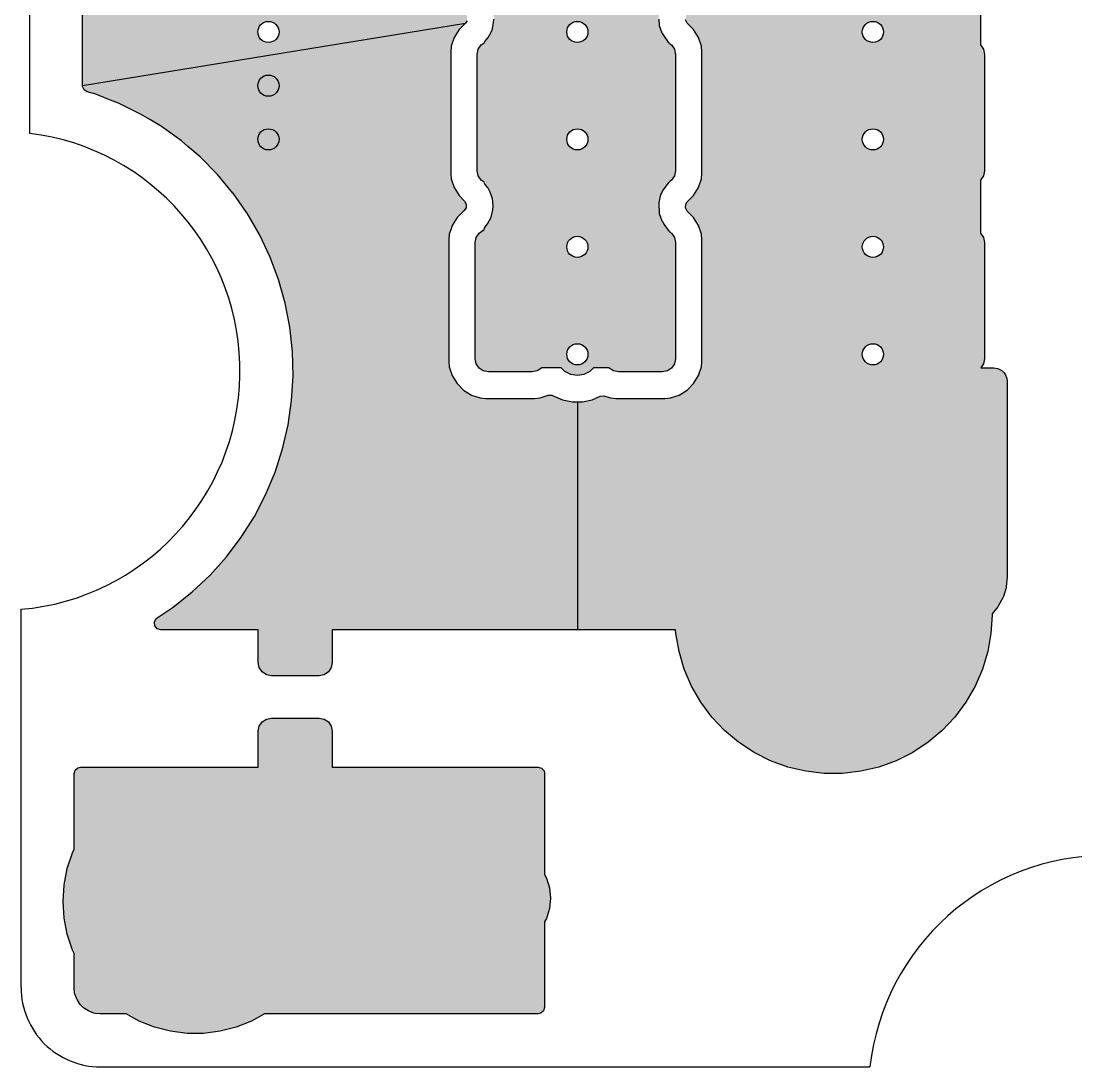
# Model space of a CAD drawing. Header units: millimetres. Extents: x -3894 to -3474, y -291 to 6.
# Drawn here: x -3829.1 to -3809.16, y -143.19 to -123.41 of the extents above; entities that cross this region are included whole.
import ezdxf

# ---------------------------------------------------------------- set-up
doc = ezdxf.new("R2010")
doc.units = ezdxf.units.MM
doc.layers.add('BLACK', color=7, linetype='Continuous')

msp = doc.modelspace()

# ---------------------------------------------------------------- hatches: boundary and pattern name
h = msp.add_hatch(color=256)
h.dxf.hatch_style = 1
h.paths.add_polyline_path([(-3810.846, -113.374), (-3810.865, -113.278), (-3810.92, -113.197), (-3810.962, -113.169), (-3810.962, -112.224), (-3810.92, -112.195), (-3810.865, -112.114), (-3810.846, -112.018), (-3810.846, -109.818), (-3810.865, -109.722), (-3810.92, -109.641), (-3810.962, -109.613), (-3810.962, -108.668), (-3810.92, -108.639), (-3810.865, -108.558), (-3810.846, -108.462), (-3810.846, -106.262), (-3810.865, -106.166), (-3810.92, -106.085), (-3810.962, -106.057), (-3810.962, -103.31), (-3810.965, -103.286), (-3810.977, -103.225), (-3810.995, -103.18), (-3811.023, -103.139), (-3811.057, -103.105), (-3811.099, -103.077), (-3811.143, -103.059), (-3811.216, -103.044), (-3811.47, -103.044), (-3811.47, -102.421), (-3811.435, -102.414), (-3811.354, -102.36), (-3811.299, -102.279), (-3811.28, -102.183), (-3811.28, -100.858), (-3811.28, -100.658), (-3811.28, -99.333), (-3811.299, -99.237), (-3811.354, -99.156), (-3811.435, -99.102), (-3811.53, -99.083), (-3812.037, -99.083), (-3812.077, -99.062), (-3812.099, -99.053), (-3812.264, -99.003), (-3812.288, -98.998), (-3812.464, -98.981), (-3812.477, -98.98), (-3815.798, -98.98), (-3815.811, -98.981), (-3815.987, -98.998), (-3816.011, -99.003), (-3816.175, -99.053), (-3816.198, -99.062), (-3816.349, -99.143), (-3816.369, -99.156), (-3816.502, -99.265), (-3816.519, -99.282), (-3816.628, -99.415), (-3816.642, -99.435), (-3816.723, -99.587), (-3816.732, -99.609), (-3816.782, -99.773), (-3816.786, -99.797), (-3816.804, -99.974), (-3816.804, -99.986), (-3816.804, -103.298), (-3817.804, -103.298), (-3817.804, -103.298), (-3819.249, -103.298), (-3819.249, -105.522), (-3819.121, -105.565), (-3819.1, -105.569), (-3819.031, -105.56), (-3818.862, -105.485), (-3818.677, -105.446), (-3818.488, -105.446), (-3818.448, -105.454), (-3818.303, -105.485), (-3818.134, -105.56), (-3818.114, -105.567), (-3818.044, -105.565), (-3817.916, -105.522), (-3817.813, -105.512), (-3816.817, -105.512), (-3816.786, -105.522), (-3816.786, -105.522), (-3816.786, -105.522), (-3816.665, -105.562), (-3816.619, -105.577), (-3816.573, -105.606), (-3816.47, -105.669), (-3816.346, -105.794), (-3816.254, -105.943), (-3816.198, -106.109), (-3816.188, -106.212), (-3816.188, -108.583), (-3816.254, -108.781), (-3816.346, -108.931), (-3816.467, -109.052), (-3816.496, -109.097), (-3816.501, -109.167), (-3816.467, -109.228), (-3816.346, -109.35), (-3816.254, -109.499), (-3816.198, -109.665), (-3816.188, -109.768), (-3816.188, -112.139), (-3816.254, -112.337), (-3816.346, -112.487), (-3816.467, -112.608), (-3816.496, -112.653), (-3816.501, -112.723), (-3816.467, -112.784), (-3816.346, -112.906), (-3816.254, -113.055), (-3816.198, -113.221), (-3816.188, -113.324), (-3816.188, -115.695), (-3816.254, -115.893), (-3816.346, -116.043), (-3816.479, -116.176), (-3816.517, -116.227), (-3816.522, -116.296), (-3816.488, -116.358), (-3816.384, -116.462), (-3816.292, -116.611), (-3816.237, -116.777), (-3816.226, -116.88), (-3816.226, -119.251), (-3816.292, -119.449), (-3816.384, -119.599), (-3816.506, -119.72), (-3816.534, -119.765), (-3816.539, -119.835), (-3816.506, -119.896), (-3816.384, -120.018), (-3816.292, -120.167), (-3816.237, -120.333), (-3816.226, -120.436), (-3816.226, -122.807), (-3816.292, -123.005), (-3816.384, -123.155), (-3816.506, -123.276), (-3816.534, -123.321), (-3816.539, -123.391), (-3816.506, -123.452), (-3816.384, -123.574), (-3816.292, -123.723), (-3816.237, -123.889), (-3816.226, -123.992), (-3816.226, -126.363), (-3816.292, -126.561), (-3816.384, -126.711), (-3816.506, -126.832), (-3816.534, -126.877), (-3816.539, -126.947), (-3816.506, -127.008), (-3816.384, -127.13), (-3816.292, -127.279), (-3816.237, -127.445), (-3816.226, -127.548), (-3816.226, -129.919), (-3816.292, -130.117), (-3816.384, -130.267), (-3816.508, -130.391), (-3816.658, -130.483), (-3816.824, -130.538), (-3816.871, -130.543), (-3816.927, -130.549), (-3817.923, -130.549), (-3818.061, -130.503), (-3818.081, -130.498), (-3818.15, -130.507), (-3818.303, -130.575), (-3818.488, -130.615), (-3818.488, -130.615), (-3818.582, -130.615), (-3818.582, -134.921), (-3816.725, -134.921), (-3816.721, -134.992), (-3816.66, -135.335), (-3816.56, -135.669), (-3816.422, -135.99), (-3816.248, -136.292), (-3816.039, -136.572), (-3815.8, -136.826), (-3815.533, -137.05), (-3815.241, -137.241), (-3814.929, -137.398), (-3814.602, -137.517), (-3814.262, -137.598), (-3813.916, -137.638), (-3813.567, -137.638), (-3813.22, -137.598), (-3812.881, -137.517), (-3812.553, -137.398), (-3812.241, -137.241), (-3811.95, -137.05), (-3811.682, -136.826), (-3811.443, -136.572), (-3811.235, -136.292), (-3811.06, -135.99), (-3810.922, -135.669), (-3810.822, -135.335), (-3810.761, -134.992), (-3810.741, -134.643), (-3810.742, -134.622), (-3810.74, -134.619), (-3810.631, -134.486), (-3810.617, -134.466), (-3810.536, -134.315), (-3810.527, -134.292), (-3810.477, -134.128), (-3810.472, -134.104), (-3810.455, -133.927), (-3810.454, -133.915), (-3810.454, -130.234), (-3810.457, -130.21), (-3810.469, -130.149), (-3810.487, -130.104), (-3810.515, -130.063), (-3810.549, -130.029), (-3810.591, -130.001), (-3810.635, -129.983), (-3810.708, -129.968), (-3810.954, -129.968), (-3810.904, -129.894), (-3810.885, -129.798), (-3810.885, -127.598), (-3810.904, -127.502), (-3810.958, -127.421), (-3810.962, -127.419), (-3810.962, -126.422), (-3810.958, -126.419), (-3810.904, -126.338), (-3810.885, -126.242), (-3810.885, -124.042), (-3810.904, -123.946), (-3810.958, -123.865), (-3810.962, -123.863), (-3810.962, -122.866), (-3810.958, -122.863), (-3810.904, -122.782), (-3810.885, -122.686), (-3810.885, -120.486), (-3810.904, -120.39), (-3810.958, -120.309), (-3810.962, -120.307), (-3810.962, -119.31), (-3810.958, -119.307), (-3810.904, -119.226), (-3810.885, -119.13), (-3810.885, -116.93), (-3810.904, -116.834), (-3810.958, -116.753), (-3810.962, -116.751), (-3810.962, -115.78), (-3810.92, -115.751), (-3810.865, -115.67), (-3810.846, -115.574)])
h.paths.add_polyline_path([(-3812.794, -115.49, -1), (-3813.194, -115.49, -1)], flags=16)
h.paths.add_polyline_path([(-3813.194, -113.458, -1), (-3812.794, -113.458, -1)], flags=16)
h.paths.add_polyline_path([(-3812.794, -117.522, -1), (-3813.194, -117.522, -1)], flags=16)
h.paths.add_polyline_path([(-3813.194, -111.426, -1), (-3812.794, -111.426, -1)], flags=16)
h.paths.add_polyline_path([(-3812.794, -119.554, -1), (-3813.194, -119.554, -1)], flags=16)
h.paths.add_polyline_path([(-3813.194, -109.394, -1), (-3812.794, -109.394, -1)], flags=16)
h.paths.add_polyline_path([(-3812.794, -121.586, -1), (-3813.194, -121.586, -1)], flags=16)
h.paths.add_polyline_path([(-3813.194, -107.362, -1), (-3812.794, -107.362, -1)], flags=16)
h.paths.add_polyline_path([(-3812.794, -123.618, -1), (-3813.194, -123.618, -1)], flags=16)
h.paths.add_polyline_path([(-3813.194, -106.346, -1), (-3812.794, -106.346, -1)], flags=16)
h.paths.add_polyline_path([(-3814.464, -105.33, -1), (-3814.064, -105.33, -1)], flags=16)
h.paths.add_polyline_path([(-3815.48, -105.33, -1), (-3815.08, -105.33, -1)], flags=16)
h.paths.add_polyline_path([(-3813.448, -105.33, -1), (-3813.048, -105.33, -1)], flags=16)
h.paths.add_polyline_path([(-3812.432, -105.33, -1), (-3812.032, -105.33, -1)], flags=16)
h.paths.add_polyline_path([(-3812.794, -125.65, -1), (-3813.194, -125.65, -1)], flags=16)
h.paths.add_polyline_path([(-3814.972, -104.314, -1), (-3814.572, -104.314, -1)], flags=16)
h.paths.add_polyline_path([(-3813.956, -104.314, -1), (-3813.556, -104.314, -1)], flags=16)
h.paths.add_polyline_path([(-3815.988, -104.314, -1), (-3815.588, -104.314, -1)], flags=16)
h.paths.add_polyline_path([(-3812.94, -104.314, -1), (-3812.54, -104.314, -1)], flags=16)
h.paths.add_polyline_path([(-3817.004, -104.314, -1), (-3816.604, -104.314, -1)], flags=16)
h.paths.add_polyline_path([(-3811.924, -104.314, -1), (-3811.524, -104.314, -1)], flags=16)
h.paths.add_polyline_path([(-3818.02, -104.314, -1), (-3817.62, -104.314, -1)], flags=16)
h.paths.add_polyline_path([(-3819.036, -104.314, -1), (-3818.636, -104.314, -1)], flags=16)
h.paths.add_polyline_path([(-3814.464, -103.298, -1), (-3814.064, -103.298, -1)], flags=16)
h.paths.add_polyline_path([(-3815.48, -103.298, -1), (-3815.08, -103.298, -1)], flags=16)
h.paths.add_polyline_path([(-3813.448, -103.298, -1), (-3813.048, -103.298, -1)], flags=16)
h.paths.add_polyline_path([(-3816.496, -103.298, -1), (-3816.096, -103.298, -1)], flags=16)
h.paths.add_polyline_path([(-3812.432, -103.298, -1), (-3812.032, -103.298, -1)], flags=16)
h.paths.add_polyline_path([(-3812.794, -127.682, -1), (-3813.194, -127.682, -1)], flags=16)
h.paths.add_polyline_path([(-3812.794, -129.714, -1), (-3813.194, -129.714, -1)], flags=16)
h = msp.add_hatch(color=256)
h.dxf.hatch_style = 1
h.paths.add_polyline_path([(-3818.825, -106.022), (-3818.754, -105.99), (-3818.706, -105.966), (-3818.653, -105.957), (-3818.637, -105.954), (-3818.62, -105.952), (-3818.582, -105.946), (-3818.545, -105.952), (-3818.528, -105.954), (-3818.512, -105.957), (-3818.459, -105.966), (-3818.411, -105.99), (-3818.339, -106.022), (-3818.3, -106.038), (-3818.28, -106.044), (-3818.24, -106.057), (-3818.097, -106.072), (-3818.027, -106.07), (-3817.885, -106.044), (-3817.873, -106.04), (-3817.859, -106.031), (-3817.825, -106.024), (-3817.807, -106.018), (-3817.791, -106.018), (-3817.763, -106.012), (-3816.938, -106.012), (-3816.843, -106.031), (-3816.762, -106.085), (-3816.707, -106.166), (-3816.688, -106.262), (-3816.688, -108.462), (-3816.707, -108.558), (-3816.762, -108.639), (-3816.82, -108.678), (-3816.825, -108.695), (-3816.893, -108.779), (-3816.921, -108.824), (-3816.97, -108.92), (-3816.97, -108.92), (-3817, -109.061), (-3817, -109.061), (-3817.005, -109.13), (-3817.005, -109.13), (-3817.004, -109.15), (-3816.995, -109.274), (-3816.945, -109.409), (-3816.911, -109.47), (-3816.829, -109.579), (-3816.821, -109.602), (-3816.762, -109.641), (-3816.707, -109.722), (-3816.688, -109.818), (-3816.688, -112.018), (-3816.707, -112.114), (-3816.762, -112.195), (-3816.82, -112.234), (-3816.825, -112.251), (-3816.893, -112.335), (-3816.921, -112.38), (-3816.97, -112.476), (-3816.97, -112.476), (-3817, -112.617), (-3817, -112.617), (-3817.005, -112.686), (-3816.995, -112.83), (-3816.945, -112.965), (-3816.931, -112.99), (-3816.911, -113.026), (-3816.829, -113.135), (-3816.821, -113.158), (-3816.762, -113.197), (-3816.707, -113.278), (-3816.688, -113.374), (-3816.688, -115.574), (-3816.707, -115.67), (-3816.762, -115.751), (-3816.821, -115.791), (-3816.824, -115.801), (-3816.834, -115.814), (-3816.842, -115.826), (-3816.856, -115.836), (-3816.88, -115.868), (-3816.911, -115.909), (-3816.912, -115.911), (-3816.921, -115.923), (-3816.921, -115.924), (-3816.99, -116.05), (-3817.021, -116.19), (-3817.021, -116.19), (-3817.026, -116.26), (-3817.016, -116.404), (-3816.965, -116.538), (-3816.932, -116.6), (-3816.846, -116.715), (-3816.821, -116.739), (-3816.8, -116.753), (-3816.746, -116.834), (-3816.727, -116.93), (-3816.727, -119.13), (-3816.746, -119.226), (-3816.8, -119.307), (-3816.83, -119.327), (-3816.841, -119.34), (-3816.863, -119.363), (-3816.863, -119.363), (-3816.931, -119.447), (-3816.931, -119.447), (-3816.96, -119.492), (-3817.008, -119.588), (-3817.008, -119.588), (-3817.039, -119.729), (-3817.039, -119.729), (-3817.044, -119.798), (-3817.044, -119.798), (-3817.042, -119.818), (-3817.033, -119.942), (-3816.983, -120.077), (-3816.95, -120.138), (-3816.863, -120.253), (-3816.821, -120.295), (-3816.8, -120.309), (-3816.746, -120.39), (-3816.727, -120.486), (-3816.727, -122.686), (-3816.746, -122.782), (-3816.8, -122.863), (-3816.83, -122.883), (-3816.841, -122.896), (-3816.863, -122.919), (-3816.863, -122.919), (-3816.931, -123.003), (-3816.931, -123.003), (-3816.96, -123.048), (-3817.008, -123.144), (-3817.008, -123.144), (-3817.039, -123.285), (-3817.039, -123.285), (-3817.044, -123.354), (-3817.044, -123.354), (-3817.042, -123.374), (-3817.033, -123.498), (-3816.983, -123.633), (-3816.95, -123.694), (-3816.863, -123.809), (-3816.821, -123.851), (-3816.8, -123.865), (-3816.746, -123.946), (-3816.727, -124.042), (-3816.727, -126.242), (-3816.746, -126.338), (-3816.8, -126.419), (-3816.83, -126.439), (-3816.841, -126.452), (-3816.863, -126.475), (-3816.863, -126.475), (-3816.931, -126.559), (-3816.931, -126.559), (-3816.96, -126.604), (-3817.008, -126.7), (-3817.008, -126.7), (-3817.039, -126.841), (-3817.039, -126.841), (-3817.044, -126.91), (-3817.044, -126.91), (-3817.038, -126.982), (-3817.033, -127.054), (-3816.983, -127.189), (-3816.975, -127.203), (-3816.95, -127.249), (-3816.95, -127.25), (-3816.863, -127.365), (-3816.821, -127.407), (-3816.8, -127.421), (-3816.746, -127.502), (-3816.727, -127.598), (-3816.727, -129.798), (-3816.746, -129.894), (-3816.8, -129.975), (-3816.881, -130.029), (-3816.977, -130.048), (-3817.802, -130.048), (-3817.898, -130.029), (-3817.989, -129.968), (-3818.278, -129.968), (-3818.347, -130.038), (-3818.459, -130.095), (-3818.582, -130.114), (-3818.706, -130.095), (-3818.818, -130.038), (-3818.887, -129.968), (-3819.253, -129.968), (-3819.344, -130.029), (-3819.44, -130.048), (-3820.265, -130.048), (-3820.361, -130.029), (-3820.442, -129.975), (-3820.496, -129.894), (-3820.515, -129.798), (-3820.515, -127.598), (-3820.496, -127.502), (-3820.442, -127.421), (-3820.351, -127.361), (-3820.341, -127.326), (-3820.327, -127.308), (-3820.327, -127.308), (-3820.325, -127.306), (-3820.323, -127.303), (-3820.282, -127.249), (-3820.213, -127.122), (-3820.182, -126.982), (-3820.177, -126.912), (-3820.188, -126.769), (-3820.238, -126.634), (-3820.272, -126.573), (-3820.282, -126.559), (-3820.336, -126.487), (-3820.347, -126.456), (-3820.403, -126.419), (-3820.457, -126.338), (-3820.476, -126.242), (-3820.476, -124.042), (-3820.457, -123.946), (-3820.403, -123.865), (-3820.345, -123.827), (-3820.34, -123.81), (-3820.272, -123.725), (-3820.244, -123.681), (-3820.195, -123.584), (-3820.165, -123.444), (-3820.16, -123.374), (-3820.17, -123.23), (-3820.22, -123.096), (-3820.254, -123.034), (-3820.254, -123.034), (-3820.336, -122.925), (-3820.344, -122.902), (-3820.403, -122.863), (-3820.457, -122.782), (-3820.476, -122.686), (-3820.476, -120.486), (-3820.457, -120.39), (-3820.403, -120.309), (-3820.345, -120.271), (-3820.34, -120.254), (-3820.272, -120.169), (-3820.244, -120.125), (-3820.195, -120.028), (-3820.165, -119.888), (-3820.16, -119.818), (-3820.17, -119.674), (-3820.22, -119.54), (-3820.254, -119.478), (-3820.254, -119.478), (-3820.336, -119.369), (-3820.344, -119.346), (-3820.403, -119.307), (-3820.457, -119.226), (-3820.476, -119.13), (-3820.476, -116.93), (-3820.457, -116.834), (-3820.403, -116.753), (-3820.345, -116.714), (-3820.341, -116.701), (-3820.326, -116.683), (-3820.323, -116.68), (-3820.316, -116.671), (-3820.301, -116.654), (-3820.267, -116.6), (-3820.225, -116.532), (-3820.225, -116.532), (-3820.197, -116.468), (-3820.18, -116.404), (-3820.159, -116.329), (-3820.162, -116.185), (-3820.173, -116.116), (-3820.216, -115.979), (-3820.296, -115.859), (-3820.329, -115.823), (-3820.354, -115.771), (-3820.374, -115.767), (-3820.455, -115.712), (-3820.509, -115.631), (-3820.528, -115.536), (-3820.528, -113.336), (-3820.509, -113.24), (-3820.455, -113.159), (-3820.355, -113.093), (-3820.34, -113.041), (-3820.317, -113.012), (-3820.289, -112.968), (-3820.24, -112.871), (-3820.21, -112.731), (-3820.205, -112.661), (-3820.215, -112.517), (-3820.265, -112.383), (-3820.299, -112.321), (-3820.299, -112.321), (-3820.336, -112.272), (-3820.352, -112.229), (-3820.403, -112.195), (-3820.457, -112.114), (-3820.476, -112.018), (-3820.476, -109.818), (-3820.457, -109.722), (-3820.403, -109.641), (-3820.345, -109.603), (-3820.34, -109.586), (-3820.272, -109.501), (-3820.244, -109.457), (-3820.195, -109.36), (-3820.165, -109.22), (-3820.16, -109.15), (-3820.17, -109.006), (-3820.22, -108.872), (-3820.254, -108.81), (-3820.254, -108.81), (-3820.336, -108.701), (-3820.344, -108.678), (-3820.403, -108.639), (-3820.457, -108.558), (-3820.476, -108.462), (-3820.476, -106.262), (-3820.457, -106.166), (-3820.403, -106.085), (-3820.322, -106.031), (-3820.226, -106.012), (-3819.401, -106.012), (-3819.374, -106.018), (-3819.369, -106.018), (-3819.325, -106.027), (-3819.306, -106.031), (-3819.292, -106.04), (-3819.28, -106.044), (-3819.239, -106.056), (-3819.219, -106.061), (-3819.177, -106.069), (-3819.072, -106.07), (-3819.033, -106.07), (-3818.964, -106.061)])
h.paths.add_polyline_path([(-3818.382, -113.458, -1), (-3818.782, -113.458, -1)], flags=16)
h.paths.add_polyline_path([(-3818.782, -111.426, -1), (-3818.382, -111.426, -1)], flags=16)
h.paths.add_polyline_path([(-3818.382, -115.49, -1), (-3818.782, -115.49, -1)], flags=16)
h.paths.add_polyline_path([(-3818.782, -109.394, -1), (-3818.382, -109.394, -1)], flags=16)
h.paths.add_polyline_path([(-3818.382, -117.522, -1), (-3818.782, -117.522, -1)], flags=16)
h.paths.add_polyline_path([(-3818.782, -107.362, -1), (-3818.382, -107.362, -1)], flags=16)
h.paths.add_polyline_path([(-3818.382, -119.554, -1), (-3818.782, -119.554, -1)], flags=16)
h.paths.add_polyline_path([(-3818.782, -106.346, -1), (-3818.382, -106.346, -1)], flags=16)
h.paths.add_polyline_path([(-3818.382, -121.586, -1), (-3818.782, -121.586, -1)], flags=16)
h.paths.add_polyline_path([(-3818.382, -123.618, -1), (-3818.782, -123.618, -1)], flags=16)
h.paths.add_polyline_path([(-3818.382, -125.65, -1), (-3818.782, -125.65, -1)], flags=16)
h.paths.add_polyline_path([(-3818.382, -127.682, -1), (-3818.782, -127.682, -1)], flags=16)
h.paths.add_polyline_path([(-3818.382, -129.714, -1), (-3818.782, -129.714, -1)], flags=16)
h = msp.add_hatch(color=256)
h.dxf.hatch_style = 1
h.paths.add_polyline_path([(-3820.977, -116.88), (-3820.966, -116.777), (-3820.939, -116.694), (-3820.911, -116.611), (-3820.819, -116.462), (-3820.696, -116.339), (-3820.689, -116.33), (-3820.661, -116.266), (-3820.672, -116.197), (-3820.719, -116.145), (-3820.736, -116.135), (-3820.747, -116.128), (-3820.871, -116.004), (-3820.963, -115.855), (-3821.018, -115.688), (-3821.018, -115.688), (-3821.028, -115.586), (-3821.028, -113.286), (-3821.018, -113.183), (-3820.987, -113.09), (-3820.963, -113.016), (-3820.871, -112.867), (-3820.742, -112.739), (-3820.728, -112.717), (-3828.074, -113.415), (-3828.039, -113.545), (-3827.972, -113.931), (-3827.972, -113.931), (-3827.938, -114.321), (-3827.938, -114.537), (-3827.938, -124.631), (-3820.697, -123.452), (-3820.669, -123.407), (-3820.664, -123.338), (-3820.697, -123.276), (-3820.819, -123.155), (-3820.911, -123.005), (-3820.966, -122.839), (-3820.966, -122.839), (-3820.977, -122.736), (-3820.977, -120.436), (-3820.966, -120.333), (-3820.939, -120.251), (-3820.911, -120.167), (-3820.819, -120.018), (-3820.697, -119.896), (-3820.669, -119.851), (-3820.664, -119.782), (-3820.697, -119.72), (-3820.819, -119.599), (-3820.911, -119.449), (-3820.966, -119.283), (-3820.966, -119.283), (-3820.977, -119.18)])
h.paths.add_polyline_path([(-3824.224, -118.538, -1), (-3824.624, -118.538, -1)], flags=16)
h.paths.add_polyline_path([(-3824.624, -117.522, -1), (-3824.224, -117.522, -1)], flags=16)
h.paths.add_polyline_path([(-3824.224, -119.554, -1), (-3824.624, -119.554, -1)], flags=16)
h.paths.add_polyline_path([(-3824.624, -116.506, -1), (-3824.224, -116.506, -1)], flags=16)
h.paths.add_polyline_path([(-3824.224, -120.57, -1), (-3824.624, -120.57, -1)], flags=16)
h.paths.add_polyline_path([(-3824.624, -115.49, -1), (-3824.224, -115.49, -1)], flags=16)
h.paths.add_polyline_path([(-3824.224, -121.586, -1), (-3824.624, -121.586, -1)], flags=16)
h.paths.add_polyline_path([(-3824.624, -114.474, -1), (-3824.224, -114.474, -1)], flags=16)
h.paths.add_polyline_path([(-3824.224, -122.602, -1), (-3824.624, -122.602, -1)], flags=16)
h.paths.add_polyline_path([(-3824.624, -113.458, -1), (-3824.224, -113.458, -1)], flags=16)
h.paths.add_polyline_path([(-3824.224, -123.618, -1), (-3824.624, -123.618, -1)], flags=16)
h = msp.add_hatch(color=256)
h.dxf.hatch_style = 1
h.paths.add_polyline_path([(-3818.582, -130.615), (-3818.677, -130.615), (-3818.677, -130.615), (-3818.862, -130.575), (-3819.035, -130.499), (-3819.066, -130.486), (-3819.136, -130.488), (-3819.287, -130.538), (-3819.334, -130.543), (-3819.39, -130.549), (-3820.315, -130.549), (-3820.418, -130.538), (-3820.584, -130.483), (-3820.734, -130.391), (-3820.858, -130.267), (-3820.944, -130.126), (-3820.95, -130.117), (-3821.005, -129.951), (-3821.005, -129.951), (-3821.015, -129.848), (-3821.015, -127.548), (-3821.005, -127.445), (-3820.978, -127.363), (-3820.95, -127.279), (-3820.858, -127.13), (-3820.725, -126.996), (-3820.687, -126.946), (-3820.682, -126.876), (-3820.715, -126.815), (-3820.819, -126.711), (-3820.911, -126.561), (-3820.966, -126.395), (-3820.966, -126.395), (-3820.977, -126.292), (-3820.977, -123.992), (-3820.966, -123.889), (-3820.911, -123.723), (-3820.819, -123.574), (-3820.697, -123.452), (-3827.938, -124.631), (-3827.937, -124.648), (-3827.908, -124.712), (-3827.849, -124.75), (-3827.689, -124.797), (-3827.461, -124.887), (-3827.258, -124.966), (-3826.842, -125.171), (-3826.665, -125.277), (-3826.444, -125.409), (-3826.068, -125.68), (-3825.948, -125.783), (-3825.716, -125.982), (-3825.39, -126.312), (-3825.095, -126.666), (-3825.093, -126.668), (-3824.921, -126.913), (-3824.837, -127.034), (-3824.827, -127.047), (-3824.594, -127.448), (-3824.395, -127.867), (-3824.232, -128.301), (-3824.106, -128.747), (-3824.018, -129.202), (-3823.968, -129.663), (-3823.957, -130.126), (-3823.985, -130.589), (-3824.051, -131.048), (-3824.156, -131.499), (-3824.298, -131.941), (-3824.477, -132.369), (-3824.69, -132.78), (-3824.938, -133.172), (-3825.217, -133.542), (-3825.527, -133.887), (-3825.864, -134.205), (-3826.227, -134.494), (-3826.282, -134.531), (-3826.527, -134.694), (-3826.552, -134.716), (-3826.581, -134.78), (-3826.571, -134.849), (-3826.525, -134.901), (-3826.458, -134.921), (-3824.616, -134.921), (-3824.616, -135.541), (-3824.597, -135.637), (-3824.543, -135.718), (-3824.462, -135.772), (-3824.366, -135.791), (-3823.466, -135.791), (-3823.371, -135.772), (-3823.29, -135.718), (-3823.235, -135.637), (-3823.216, -135.541), (-3823.216, -134.921), (-3818.582, -134.921)])
h = msp.add_hatch(color=256)
h.dxf.hatch_style = 1
h.paths.add_polyline_path([(-3819.202, -137.642), (-3819.213, -137.591), (-3819.259, -137.538), (-3819.326, -137.518), (-3823.216, -137.518), (-3823.216, -136.841), (-3823.235, -136.745), (-3823.29, -136.664), (-3823.371, -136.61), (-3823.466, -136.591), (-3824.366, -136.591), (-3824.462, -136.61), (-3824.543, -136.664), (-3824.597, -136.745), (-3824.616, -136.841), (-3824.616, -137.518), (-3827.976, -137.518), (-3828.028, -137.53), (-3828.081, -137.575), (-3828.1, -137.642), (-3828.1, -139.073), (-3828.131, -139.138), (-3828.228, -139.437), (-3828.286, -139.745), (-3828.306, -140.058), (-3828.286, -140.372), (-3828.228, -140.68), (-3828.131, -140.979), (-3828.1, -141.043), (-3828.1, -141.681), (-3828.099, -141.694), (-3828.089, -141.784), (-3828.083, -141.811), (-3828.055, -141.89), (-3828.043, -141.915), (-3827.999, -141.986), (-3827.981, -142.008), (-3827.922, -142.067), (-3827.9, -142.085), (-3827.829, -142.129), (-3827.804, -142.141), (-3827.725, -142.169), (-3827.698, -142.175), (-3827.608, -142.185), (-3827.594, -142.186), (-3827.115, -142.186), (-3826.871, -142.32), (-3826.579, -142.436), (-3826.275, -142.514), (-3825.963, -142.553), (-3825.649, -142.553), (-3825.338, -142.514), (-3825.034, -142.436), (-3824.742, -142.32), (-3824.496, -142.186), (-3819.326, -142.185), (-3819.275, -142.173), (-3819.222, -142.128), (-3819.202, -142.061), (-3819.202, -140.446), (-3819.167, -140.381), (-3819.11, -140.193), (-3819.091, -139.998), (-3819.11, -139.803), (-3819.167, -139.616), (-3819.202, -139.55)])
h.paths.add_polyline_path([(-3788.401, -139.745), (-3788.46, -139.437), (-3788.557, -139.138), (-3788.69, -138.854), (-3788.859, -138.589), (-3789.059, -138.347), (-3789.101, -138.307), (-3789.101, -137.642), (-3789.113, -137.591), (-3789.158, -137.538), (-3789.225, -137.518), (-3792.736, -137.518), (-3792.736, -136.841), (-3792.755, -136.745), (-3792.81, -136.664), (-3792.891, -136.61), (-3792.986, -136.591), (-3793.886, -136.591), (-3793.982, -136.61), (-3794.063, -136.664), (-3794.117, -136.745), (-3794.136, -136.841), (-3794.136, -137.518), (-3797.996, -137.518), (-3798.048, -137.53), (-3798.101, -137.575), (-3798.12, -137.642), (-3798.12, -139.55), (-3798.155, -139.616), (-3798.212, -139.803), (-3798.231, -139.998), (-3798.212, -140.193), (-3798.155, -140.381), (-3798.12, -140.446), (-3798.12, -142.061), (-3798.109, -142.113), (-3798.063, -142.166), (-3797.996, -142.185), (-3792.19, -142.186), (-3791.946, -142.32), (-3791.654, -142.436), (-3791.35, -142.514), (-3791.038, -142.553), (-3790.724, -142.553), (-3790.413, -142.514), (-3790.109, -142.436), (-3789.817, -142.32), (-3789.566, -142.182), (-3789.503, -142.175), (-3789.476, -142.169), (-3789.397, -142.142), (-3789.372, -142.13), (-3789.301, -142.085), (-3789.279, -142.068), (-3789.22, -142.008), (-3789.203, -141.987), (-3789.158, -141.915), (-3789.146, -141.89), (-3789.126, -141.833), (-3789.059, -141.77), (-3788.859, -141.528), (-3788.69, -141.263), (-3788.557, -140.979), (-3788.46, -140.68), (-3788.401, -140.372), (-3788.381, -140.058)])

# ---------------------------------------------------------------- linework, layer by layer
for p, q in [((-3827.938, -124.631), (-3820.697, -123.452)), ((-3818.582, -130.615), (-3818.582, -134.921))]:
    msp.add_line(p, q)
at = {"layer": 'BLACK', "linetype": 'Continuous'}
for p, q in [((-3828.939, -114.517), (-3828.939, -125.536)), ((-3827.938, -124.631), (-3827.938, -114.537)), ((-3810.962, -122.866), (-3810.962, -123.863)), ((-3820.697, -123.452), (-3820.819, -123.574)), ((-3820.669, -123.407), (-3820.697, -123.452)), ((-3820.195, -123.584), (-3820.165, -123.444)), ((-3820.165, -123.444), (-3820.16, -123.374)), ((-3817.042, -123.374), (-3817.033, -123.498)), ((-3816.506, -123.452), (-3816.539, -123.391)), ((-3816.384, -123.574), (-3816.506, -123.452)), ((-3820.819, -123.574), (-3820.911, -123.723)), ((-3820.244, -123.681), (-3820.195, -123.584)), ((-3817.033, -123.498), (-3816.983, -123.633)), ((-3816.983, -123.633), (-3816.95, -123.694)), ((-3816.292, -123.723), (-3816.384, -123.574)), ((-3820.911, -123.723), (-3820.966, -123.889)), ((-3820.911, -123.723), (-3820.911, -123.723)), ((-3820.403, -123.865), (-3820.345, -123.827)), ((-3820.345, -123.827), (-3820.341, -123.811)), ((-3820.341, -123.811), (-3820.333, -123.801)), ((-3820.333, -123.801), (-3820.272, -123.725)), ((-3820.272, -123.725), (-3820.244, -123.681)), ((-3816.95, -123.694), (-3816.863, -123.809)), ((-3816.863, -123.809), (-3816.841, -123.832)), ((-3816.841, -123.832), (-3816.835, -123.842)), ((-3816.835, -123.842), (-3816.8, -123.865)), ((-3816.237, -123.889), (-3816.292, -123.723)), ((-3820.966, -123.889), (-3820.977, -123.992)), ((-3820.977, -123.992), (-3820.977, -126.292)), ((-3820.966, -123.889), (-3820.966, -123.889)), ((-3820.966, -123.889), (-3820.966, -123.889)), ((-3820.476, -124.042), (-3820.457, -123.946)), ((-3820.476, -126.242), (-3820.476, -124.042)), ((-3820.457, -123.946), (-3820.403, -123.865)), ((-3816.8, -123.865), (-3816.746, -123.946)), ((-3816.746, -123.946), (-3816.727, -124.042)), ((-3816.727, -124.042), (-3816.727, -126.242)), ((-3816.226, -123.992), (-3816.237, -123.889)), ((-3816.226, -126.292), (-3816.226, -123.992)), ((-3810.962, -123.863), (-3810.958, -123.865)), ((-3810.958, -123.865), (-3810.904, -123.946)), ((-3810.904, -123.946), (-3810.885, -124.042)), ((-3810.885, -124.042), (-3810.885, -126.242)), ((-3827.937, -124.648), (-3827.938, -124.631)), ((-3827.908, -124.712), (-3827.937, -124.648)), ((-3827.849, -124.75), (-3827.908, -124.712)), ((-3827.689, -124.797), (-3827.849, -124.75)), ((-3827.461, -124.887), (-3827.689, -124.797)), ((-3827.689, -124.797), (-3827.689, -124.797)), ((-3827.689, -124.797), (-3827.689, -124.797)), ((-3827.258, -124.966), (-3827.461, -124.887)), ((-3826.842, -125.171), (-3827.258, -124.966)), ((-3826.665, -125.277), (-3826.842, -125.171)), ((-3826.444, -125.409), (-3826.665, -125.277)), ((-3826.068, -125.68), (-3826.444, -125.409)), ((-3826.444, -125.409), (-3826.444, -125.409)), ((-3826.444, -125.409), (-3826.444, -125.409)), ((-3826.444, -125.409), (-3826.444, -125.409)), ((-3825.948, -125.783), (-3826.068, -125.68)), ((-3826.068, -125.68), (-3826.068, -125.68)), ((-3826.068, -125.68), (-3826.068, -125.68)), ((-3825.716, -125.982), (-3825.948, -125.783)), ((-3825.39, -126.312), (-3825.716, -125.982)), ((-3820.457, -126.338), (-3820.476, -126.242)), ((-3816.727, -126.242), (-3816.746, -126.338)), ((-3810.885, -126.242), (-3810.904, -126.338)), ((-3825.095, -126.666), (-3825.39, -126.312)), ((-3825.39, -126.312), (-3825.39, -126.312)), ((-3820.977, -126.292), (-3820.977, -126.292)), ((-3820.977, -126.292), (-3820.966, -126.395)), ((-3820.966, -126.395), (-3820.966, -126.395)), ((-3820.966, -126.395), (-3820.911, -126.561)), ((-3820.403, -126.419), (-3820.457, -126.338)), ((-3820.347, -126.456), (-3820.403, -126.419)), ((-3816.841, -126.452), (-3816.863, -126.475)), ((-3816.83, -126.439), (-3816.841, -126.452)), ((-3816.8, -126.419), (-3816.83, -126.439)), ((-3816.746, -126.338), (-3816.8, -126.419)), ((-3816.292, -126.561), (-3816.237, -126.395)), ((-3816.237, -126.395), (-3816.226, -126.292)), ((-3810.958, -126.419), (-3810.962, -126.422)), ((-3810.962, -126.422), (-3810.962, -127.419)), ((-3810.904, -126.338), (-3810.958, -126.419)), ((-3820.911, -126.561), (-3820.911, -126.561)), ((-3820.911, -126.561), (-3820.819, -126.711)), ((-3820.336, -126.487), (-3820.347, -126.456)), ((-3820.282, -126.559), (-3820.336, -126.487)), ((-3820.272, -126.573), (-3820.282, -126.559)), ((-3820.238, -126.634), (-3820.272, -126.573)), ((-3820.188, -126.769), (-3820.238, -126.634)), ((-3816.96, -126.604), (-3817.008, -126.7)), ((-3816.931, -126.559), (-3816.96, -126.604)), ((-3816.863, -126.475), (-3816.931, -126.559)), ((-3816.931, -126.559), (-3816.931, -126.559)), ((-3816.863, -126.475), (-3816.863, -126.475)), ((-3816.384, -126.711), (-3816.292, -126.561)), ((-3825.093, -126.668), (-3825.095, -126.666)), ((-3824.921, -126.913), (-3825.093, -126.668)), ((-3820.819, -126.711), (-3820.715, -126.815)), ((-3820.715, -126.815), (-3820.682, -126.876)), ((-3820.177, -126.912), (-3820.188, -126.769)), ((-3817.039, -126.841), (-3817.044, -126.91)), ((-3817.008, -126.7), (-3817.039, -126.841)), ((-3817.039, -126.841), (-3817.039, -126.841)), ((-3817.008, -126.7), (-3817.008, -126.7)), ((-3816.534, -126.877), (-3816.506, -126.832)), ((-3816.506, -126.832), (-3816.455, -126.782)), ((-3816.455, -126.782), (-3816.384, -126.711)), ((-3824.837, -127.034), (-3824.921, -126.913)), ((-3824.827, -127.047), (-3824.837, -127.034)), ((-3824.594, -127.448), (-3824.827, -127.047)), ((-3820.734, -127.005), (-3820.858, -127.13)), ((-3820.731, -127.004), (-3820.734, -127.005)), ((-3820.729, -127.002), (-3820.731, -127.004)), ((-3820.728, -127.001), (-3820.729, -127.002)), ((-3820.687, -126.946), (-3820.728, -127.001)), ((-3820.728, -127.001), (-3820.728, -127.001)), ((-3820.728, -127.001), (-3820.728, -127.001)), ((-3820.682, -126.876), (-3820.687, -126.946)), ((-3820.213, -127.122), (-3820.182, -126.982)), ((-3820.182, -126.982), (-3820.177, -126.912)), ((-3817.044, -126.91), (-3817.044, -126.91)), ((-3817.044, -126.91), (-3817.038, -126.982)), ((-3817.038, -126.982), (-3817.033, -127.054)), ((-3816.539, -126.947), (-3816.534, -126.877)), ((-3816.506, -127.008), (-3816.539, -126.947)), ((-3816.384, -127.13), (-3816.506, -127.008)), ((-3820.858, -127.13), (-3820.95, -127.279)), ((-3820.323, -127.304), (-3820.282, -127.249)), ((-3820.282, -127.249), (-3820.213, -127.122)), ((-3820.282, -127.249), (-3820.282, -127.249)), ((-3820.282, -127.249), (-3820.282, -127.249)), ((-3820.282, -127.249), (-3820.282, -127.249)), ((-3820.282, -127.249), (-3820.282, -127.249)), ((-3817.033, -127.054), (-3816.983, -127.189)), ((-3816.983, -127.189), (-3816.975, -127.203)), ((-3816.975, -127.203), (-3816.95, -127.249)), ((-3816.95, -127.249), (-3816.95, -127.25)), ((-3816.95, -127.25), (-3816.863, -127.365)), ((-3816.292, -127.279), (-3816.384, -127.13)), ((-3824.395, -127.867), (-3824.594, -127.448)), ((-3821.005, -127.445), (-3821.015, -127.548)), ((-3820.978, -127.363), (-3821.005, -127.445)), ((-3821.005, -127.445), (-3821.005, -127.445)), ((-3821.005, -127.445), (-3821.005, -127.445)), ((-3820.95, -127.279), (-3820.978, -127.363)), ((-3820.95, -127.279), (-3820.95, -127.279)), ((-3820.496, -127.502), (-3820.442, -127.421)), ((-3820.442, -127.421), (-3820.361, -127.367)), ((-3820.361, -127.367), (-3820.353, -127.366)), ((-3820.353, -127.366), (-3820.341, -127.326)), ((-3820.341, -127.326), (-3820.327, -127.308)), ((-3820.327, -127.308), (-3820.325, -127.306)), ((-3820.327, -127.308), (-3820.327, -127.308)), ((-3820.325, -127.306), (-3820.324, -127.305)), ((-3820.324, -127.305), (-3820.324, -127.304)), ((-3820.324, -127.304), (-3820.324, -127.304)), ((-3820.324, -127.304), (-3820.324, -127.304)), ((-3820.324, -127.304), (-3820.323, -127.304)), ((-3820.323, -127.304), (-3820.323, -127.304)), ((-3816.863, -127.365), (-3816.841, -127.388)), ((-3816.841, -127.388), (-3816.835, -127.398)), ((-3816.835, -127.398), (-3816.8, -127.421)), ((-3816.8, -127.421), (-3816.746, -127.502)), ((-3816.237, -127.445), (-3816.292, -127.279)), ((-3816.226, -127.548), (-3816.237, -127.445)), ((-3810.962, -127.419), (-3810.958, -127.421)), ((-3810.958, -127.421), (-3810.904, -127.502)), ((-3821.015, -127.548), (-3821.015, -129.848)), ((-3820.515, -127.598), (-3820.496, -127.502)), ((-3820.515, -129.798), (-3820.515, -127.598)), ((-3816.746, -127.502), (-3816.727, -127.598)), ((-3816.727, -127.598), (-3816.727, -129.798)), ((-3816.226, -129.848), (-3816.226, -127.548)), ((-3810.904, -127.502), (-3810.885, -127.598)), ((-3810.885, -127.598), (-3810.885, -129.798)), ((-3824.232, -128.301), (-3824.395, -127.867)), ((-3824.106, -128.747), (-3824.232, -128.301)), ((-3824.018, -129.202), (-3824.106, -128.747)), ((-3823.968, -129.663), (-3824.018, -129.202)), ((-3824.018, -129.202), (-3824.018, -129.202)), ((-3824.018, -129.202), (-3824.018, -129.202)), ((-3823.957, -130.126), (-3823.968, -129.663)), ((-3823.968, -129.663), (-3823.968, -129.663)), ((-3820.496, -129.894), (-3820.515, -129.798)), ((-3816.727, -129.798), (-3816.746, -129.894)), ((-3810.885, -129.798), (-3810.904, -129.894)), ((-3821.015, -129.848), (-3821.015, -129.848)), ((-3821.015, -129.848), (-3821.005, -129.951)), ((-3821.005, -129.951), (-3821.005, -129.951)), ((-3821.005, -129.951), (-3820.95, -130.117)), ((-3820.442, -129.975), (-3820.496, -129.894)), ((-3820.361, -130.029), (-3820.442, -129.975)), ((-3820.265, -130.048), (-3820.361, -130.029)), ((-3819.344, -130.029), (-3819.44, -130.048)), ((-3819.263, -129.975), (-3819.344, -130.029)), ((-3819.259, -129.968), (-3819.263, -129.975)), ((-3818.887, -129.968), (-3819.259, -129.968)), ((-3818.818, -130.038), (-3818.887, -129.968)), ((-3818.706, -130.095), (-3818.818, -130.038)), ((-3818.347, -130.038), (-3818.459, -130.095)), ((-3818.278, -129.968), (-3818.347, -130.038)), ((-3817.983, -129.968), (-3818.278, -129.968)), ((-3817.979, -129.975), (-3817.983, -129.968)), ((-3817.898, -130.029), (-3817.979, -129.975)), ((-3817.802, -130.048), (-3817.898, -130.029)), ((-3816.881, -130.029), (-3816.977, -130.048)), ((-3816.8, -129.975), (-3816.881, -130.029)), ((-3816.746, -129.894), (-3816.8, -129.975)), ((-3816.292, -130.117), (-3816.237, -129.951)), ((-3816.237, -129.951), (-3816.226, -129.848)), ((-3810.904, -129.894), (-3810.954, -129.968)), ((-3810.954, -129.968), (-3810.708, -129.968)), ((-3810.708, -129.968), (-3810.635, -129.983)), ((-3810.635, -129.983), (-3810.591, -130.001)), ((-3810.591, -130.001), (-3810.549, -130.029)), ((-3810.549, -130.029), (-3810.515, -130.063)), ((-3823.985, -130.589), (-3823.957, -130.126)), ((-3820.95, -130.117), (-3820.95, -130.117)), ((-3820.95, -130.117), (-3820.944, -130.126)), ((-3820.944, -130.126), (-3820.858, -130.267)), ((-3819.44, -130.048), (-3820.265, -130.048)), ((-3818.582, -130.114), (-3818.706, -130.095)), ((-3818.459, -130.095), (-3818.582, -130.114)), ((-3816.977, -130.048), (-3817.802, -130.048)), ((-3816.384, -130.267), (-3816.292, -130.117)), ((-3810.515, -130.063), (-3810.487, -130.104)), ((-3810.487, -130.104), (-3810.469, -130.149)), ((-3810.469, -130.149), (-3810.457, -130.21)), ((-3810.457, -130.21), (-3810.454, -130.234)), ((-3810.454, -130.234), (-3810.454, -133.915)), ((-3820.858, -130.267), (-3820.734, -130.391)), ((-3820.734, -130.391), (-3820.584, -130.483)), ((-3816.658, -130.483), (-3816.508, -130.391)), ((-3816.508, -130.391), (-3816.384, -130.267)), ((-3824.051, -131.048), (-3823.985, -130.589)), ((-3820.584, -130.483), (-3820.418, -130.538)), ((-3820.418, -130.538), (-3820.315, -130.549)), ((-3820.315, -130.549), (-3819.39, -130.549)), ((-3819.39, -130.549), (-3819.334, -130.543)), ((-3819.39, -130.549), (-3819.39, -130.549)), ((-3819.39, -130.549), (-3819.39, -130.549)), ((-3819.334, -130.543), (-3819.287, -130.538)), ((-3819.287, -130.538), (-3819.136, -130.488)), ((-3819.136, -130.488), (-3819.066, -130.486)), ((-3819.066, -130.486), (-3819.041, -130.496)), ((-3819.041, -130.496), (-3819.041, -130.496)), ((-3819.041, -130.496), (-3818.862, -130.575)), ((-3818.862, -130.575), (-3818.862, -130.575)), ((-3818.862, -130.575), (-3818.677, -130.615)), ((-3818.677, -130.615), (-3818.677, -130.615)), ((-3818.677, -130.615), (-3818.488, -130.615)), ((-3818.488, -130.615), (-3818.303, -130.575)), ((-3818.488, -130.615), (-3818.488, -130.615)), ((-3818.303, -130.575), (-3818.15, -130.507)), ((-3818.15, -130.507), (-3818.081, -130.498)), ((-3818.081, -130.498), (-3818.061, -130.503)), ((-3818.061, -130.503), (-3817.955, -130.538)), ((-3817.955, -130.538), (-3817.852, -130.549)), ((-3817.852, -130.549), (-3816.927, -130.549)), ((-3816.927, -130.549), (-3816.871, -130.543)), ((-3816.927, -130.549), (-3816.927, -130.549)), ((-3816.927, -130.549), (-3816.927, -130.549)), ((-3816.871, -130.543), (-3816.824, -130.538)), ((-3816.824, -130.538), (-3816.658, -130.483)), ((-3824.156, -131.499), (-3824.051, -131.048)), ((-3824.298, -131.941), (-3824.156, -131.499)), ((-3824.477, -132.369), (-3824.298, -131.941)), ((-3824.69, -132.78), (-3824.477, -132.369)), ((-3824.938, -133.172), (-3824.69, -132.78)), ((-3825.217, -133.542), (-3824.938, -133.172)), ((-3825.527, -133.887), (-3825.217, -133.542)), ((-3825.864, -134.205), (-3825.527, -133.887)), ((-3810.455, -133.927), (-3810.472, -134.104)), ((-3810.454, -133.915), (-3810.455, -133.927)), ((-3826.227, -134.494), (-3825.864, -134.205)), ((-3810.477, -134.128), (-3810.527, -134.292)), ((-3810.472, -134.104), (-3810.477, -134.128)), ((-3810.536, -134.315), (-3810.617, -134.466)), ((-3810.527, -134.292), (-3810.536, -134.315)), ((-3829.101, -141.687), (-3829.101, -134.534)), ((-3826.527, -134.694), (-3826.282, -134.531)), ((-3826.282, -134.531), (-3826.227, -134.494)), ((-3810.74, -134.619), (-3810.742, -134.622)), ((-3810.742, -134.622), (-3810.741, -134.643)), ((-3810.631, -134.486), (-3810.74, -134.619)), ((-3810.617, -134.466), (-3810.631, -134.486)), ((-3826.581, -134.78), (-3826.552, -134.716)), ((-3826.571, -134.849), (-3826.581, -134.78)), ((-3826.552, -134.716), (-3826.527, -134.694)), ((-3810.741, -134.643), (-3810.761, -134.992)), ((-3826.525, -134.901), (-3826.571, -134.849)), ((-3826.458, -134.921), (-3826.525, -134.901)), ((-3824.616, -134.921), (-3826.458, -134.921)), ((-3824.616, -135.541), (-3824.616, -134.921)), ((-3816.725, -134.921), (-3823.216, -134.921)), ((-3823.216, -134.921), (-3823.216, -135.541)), ((-3816.721, -134.992), (-3816.725, -134.921)), ((-3816.66, -135.335), (-3816.721, -134.992)), ((-3810.761, -134.992), (-3810.822, -135.335)), ((-3816.56, -135.669), (-3816.66, -135.335)), ((-3810.822, -135.335), (-3810.922, -135.669)), ((-3824.597, -135.637), (-3824.616, -135.541)), ((-3823.216, -135.541), (-3823.235, -135.637)), ((-3824.543, -135.718), (-3824.597, -135.637)), ((-3824.462, -135.772), (-3824.543, -135.718)), ((-3824.366, -135.791), (-3824.462, -135.772)), ((-3823.466, -135.791), (-3824.366, -135.791)), ((-3823.371, -135.772), (-3823.466, -135.791)), ((-3823.29, -135.718), (-3823.371, -135.772)), ((-3823.235, -135.637), (-3823.29, -135.718)), ((-3816.422, -135.99), (-3816.56, -135.669)), ((-3810.922, -135.669), (-3811.06, -135.99)), ((-3816.248, -136.292), (-3816.422, -135.99)), ((-3811.06, -135.99), (-3811.235, -136.292)), ((-3816.039, -136.572), (-3816.248, -136.292)), ((-3811.235, -136.292), (-3811.443, -136.572)), ((-3824.543, -136.664), (-3824.462, -136.61)), ((-3824.462, -136.61), (-3824.366, -136.591)), ((-3824.366, -136.591), (-3823.466, -136.591)), ((-3823.466, -136.591), (-3823.371, -136.61)), ((-3823.371, -136.61), (-3823.29, -136.664)), ((-3815.8, -136.826), (-3816.039, -136.572)), ((-3811.443, -136.572), (-3811.682, -136.826)), ((-3824.616, -136.841), (-3824.597, -136.745)), ((-3824.597, -136.745), (-3824.543, -136.664)), ((-3823.29, -136.664), (-3823.235, -136.745)), ((-3823.235, -136.745), (-3823.216, -136.841)), ((-3824.616, -137.518), (-3824.616, -136.841)), ((-3823.216, -136.841), (-3823.216, -137.518)), ((-3815.533, -137.05), (-3815.8, -136.826)), ((-3811.682, -136.826), (-3811.95, -137.05)), ((-3815.241, -137.241), (-3815.533, -137.05)), ((-3811.95, -137.05), (-3812.241, -137.241)), ((-3814.929, -137.398), (-3815.241, -137.241)), ((-3814.602, -137.517), (-3814.929, -137.398)), ((-3812.553, -137.398), (-3812.881, -137.517)), ((-3812.241, -137.241), (-3812.553, -137.398)), ((-3828.1, -137.642), (-3828.081, -137.575)), ((-3828.081, -137.575), (-3828.028, -137.53)), ((-3828.028, -137.53), (-3827.976, -137.518)), ((-3827.976, -137.518), (-3824.616, -137.518)), ((-3823.216, -137.518), (-3819.326, -137.518)), ((-3819.326, -137.518), (-3819.259, -137.538)), ((-3819.259, -137.538), (-3819.213, -137.591)), ((-3819.213, -137.591), (-3819.202, -137.642)), ((-3814.262, -137.598), (-3814.602, -137.517)), ((-3813.916, -137.638), (-3814.262, -137.598)), ((-3813.22, -137.598), (-3813.567, -137.638)), ((-3812.881, -137.517), (-3813.22, -137.598)), ((-3828.1, -139.073), (-3828.1, -137.642)), ((-3819.202, -137.642), (-3819.202, -139.55)), ((-3813.567, -137.638), (-3813.916, -137.638)), ((-3828.228, -139.437), (-3828.131, -139.138)), ((-3828.131, -139.138), (-3828.1, -139.073)), ((-3828.286, -139.745), (-3828.228, -139.437)), ((-3819.202, -139.55), (-3819.167, -139.616)), ((-3819.167, -139.616), (-3819.11, -139.803)), ((-3828.306, -140.058), (-3828.286, -139.745)), ((-3819.11, -139.803), (-3819.091, -139.998)), ((-3819.091, -139.998), (-3819.11, -140.193)), ((-3828.286, -140.372), (-3828.306, -140.058)), ((-3819.11, -140.193), (-3819.167, -140.381)), ((-3828.228, -140.68), (-3828.286, -140.372)), ((-3819.167, -140.381), (-3819.202, -140.446)), ((-3819.202, -140.446), (-3819.202, -142.061)), ((-3828.131, -140.979), (-3828.228, -140.68)), ((-3828.1, -141.043), (-3828.131, -140.979)), ((-3828.1, -141.681), (-3828.1, -141.043)), ((-3828.099, -141.694), (-3828.1, -141.681)), ((-3828.089, -141.784), (-3828.099, -141.694)), ((-3828.083, -141.811), (-3828.089, -141.784)), ((-3828.055, -141.89), (-3828.083, -141.811)), ((-3828.043, -141.915), (-3828.055, -141.89)), ((-3827.999, -141.986), (-3828.043, -141.915)), ((-3827.981, -142.008), (-3827.999, -141.986)), ((-3827.929, -142.061), (-3827.981, -142.008)), ((-3827.922, -142.067), (-3827.929, -142.061)), ((-3827.9, -142.085), (-3827.922, -142.067)), ((-3827.829, -142.129), (-3827.9, -142.085)), ((-3827.804, -142.141), (-3827.829, -142.129)), ((-3827.725, -142.169), (-3827.804, -142.141)), ((-3827.698, -142.175), (-3827.725, -142.169)), ((-3827.608, -142.185), (-3827.698, -142.175)), ((-3827.594, -142.186), (-3827.608, -142.185)), ((-3827.115, -142.186), (-3827.594, -142.186)), ((-3826.871, -142.32), (-3827.115, -142.186)), ((-3824.496, -142.186), (-3824.742, -142.32)), ((-3819.326, -142.185), (-3824.496, -142.186)), ((-3819.275, -142.173), (-3819.326, -142.185)), ((-3819.222, -142.128), (-3819.275, -142.173)), ((-3819.202, -142.061), (-3819.222, -142.128)), ((-3826.579, -142.436), (-3826.871, -142.32)), ((-3824.742, -142.32), (-3825.034, -142.436)), ((-3826.275, -142.514), (-3826.579, -142.436)), ((-3825.963, -142.553), (-3826.275, -142.514)), ((-3825.649, -142.553), (-3825.963, -142.553)), ((-3825.338, -142.514), (-3825.649, -142.553)), ((-3825.034, -142.436), (-3825.338, -142.514)), ((-3827.601, -143.187), (-3813.05, -143.184))]:
    msp.add_line(p, q, dxfattribs=at)
at = {"layer": 'BLACK'}
for centre in [(-3824.424, -123.618), (-3818.582, -123.618), (-3812.994, -123.618), (-3824.424, -124.634), (-3824.424, -125.65), (-3818.582, -125.65), (-3812.994, -125.65), (-3818.582, -127.682), (-3812.994, -127.682), (-3818.582, -129.714), (-3812.994, -129.714)]:
    msp.add_circle(centre, 0.2, dxfattribs=at)
for centre, radius, start, end in [((-3829.485, -130.027), 4.524, 274.8762, 83.0596), ((-3808.578, -143.687), 4.5, 6.4024, 173.5822), ((-3827.601, -141.687), 1.5, 180.0009, 270.0022)]:
    msp.add_arc(centre, radius, start, end, dxfattribs=at)

doc.saveas('drawing.dxf')
